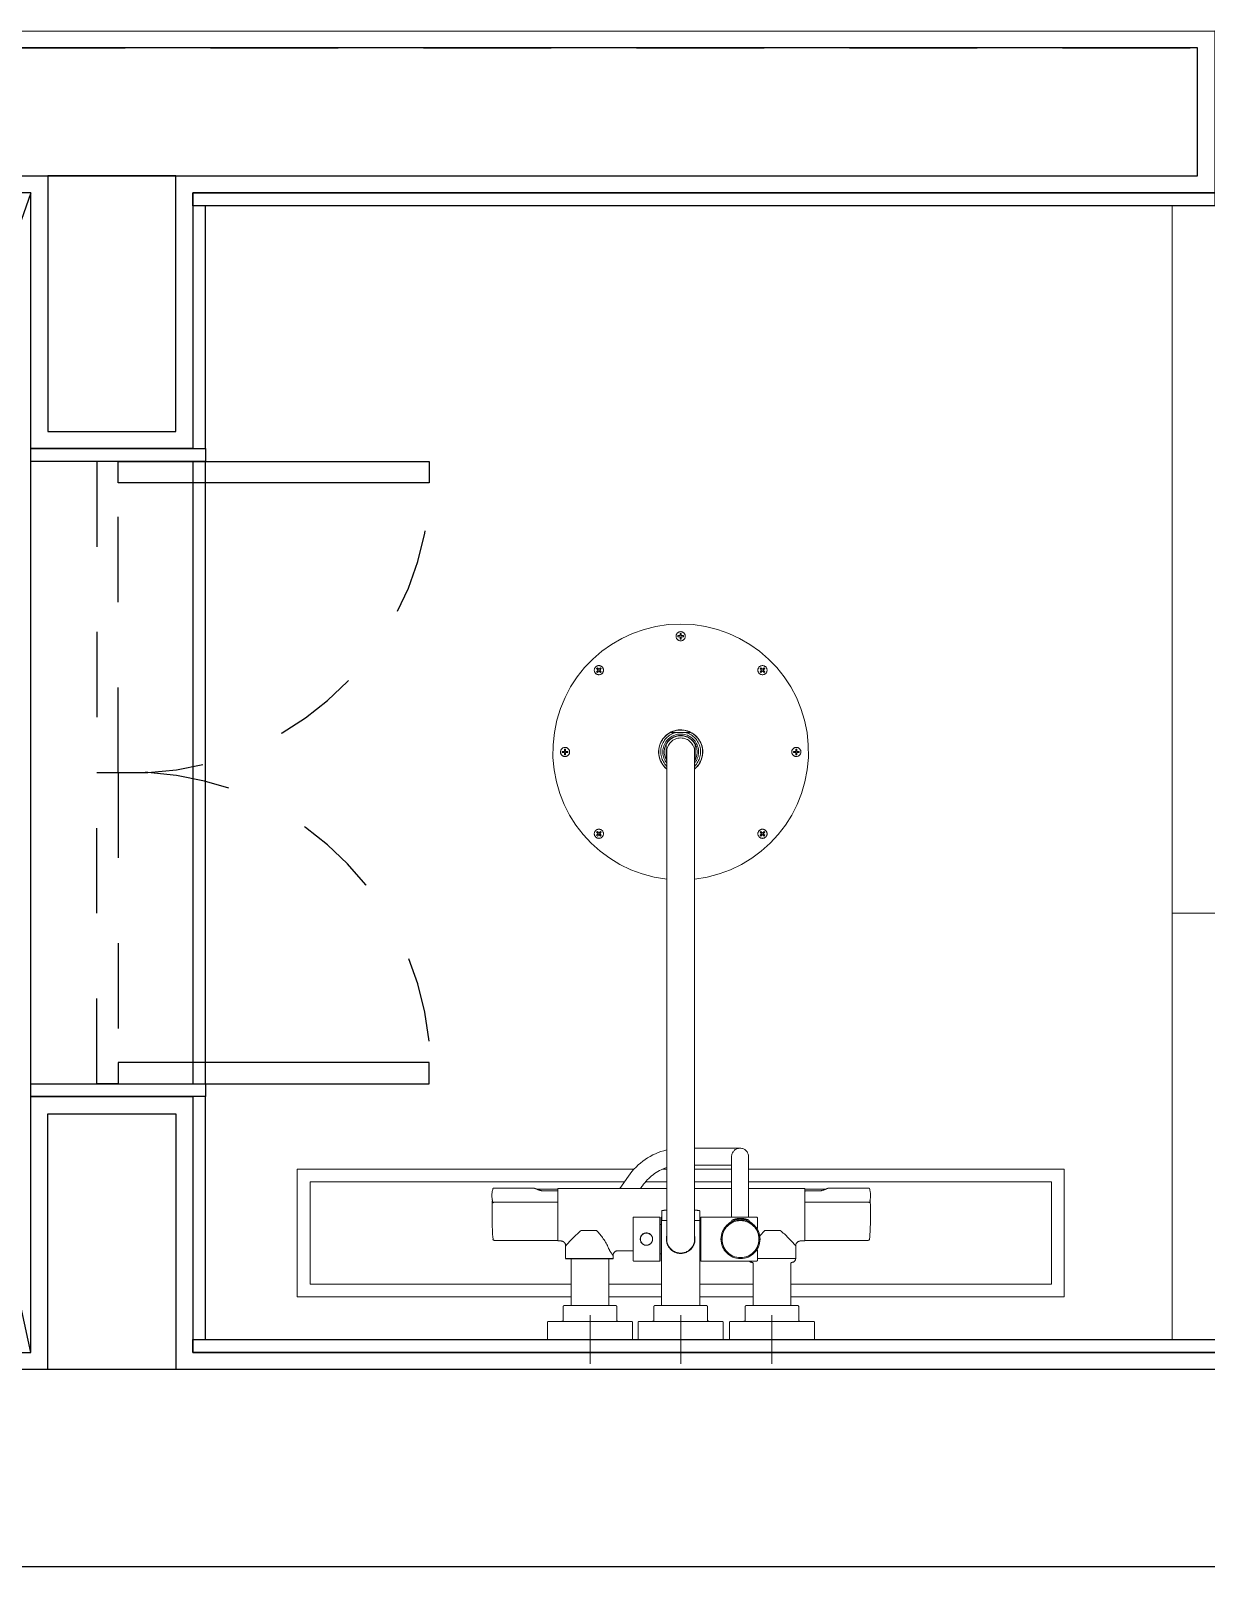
# Model space of a CAD drawing. Header units: metres. Extents: x 42 to 199, y -121 to 268.
# Drawn here: x 78.007 to 79.386, y -58.403 to -56.592 of the extents above; entities that cross this region are included whole.
import ezdxf

# ---------------------------------------------------------------- set-up
doc = ezdxf.new("R2010")
doc.units = ezdxf.units.M
doc.header["$LTSCALE"] = 0.3
doc.linetypes.add('HIDDEN', pattern=[0.375, 0.25, -0.125])
doc.linetypes.add('RED_ROSETTA_PV_XREF 22.07.21$0$DASHED2', pattern=[0.375, 0.25, -0.125])
doc.layers.get('0').update_dxf_attribs({"color": 8})
for name, color, linetype in [('A-DWV', 8, 'Continuous'), ('A-ELEVATION 3', 8, 'Continuous'), ('A-flooring', 8, 'Continuous'), ('A-Hidden-Above', 8, 'HIDDEN'), ('A-Wall-Full', 8, 'Continuous'), ('A-Wall-Plst', 8, 'Continuous')]:
    doc.layers.add(name, color=color, linetype=linetype)
doc.layers.add('A-Plumbing Fixtures', color=8, linetype='Continuous', lineweight=0)
doc.layers.add('DA HOUSE ARCH LAYOUT', color=8, linetype='Continuous', lineweight=9)

# ---------------------------------------------------------------- blocks, each defined once
blk = doc.blocks.new('RED_ROSETTA_PV_XREF 22.07.21$0$A$C5F9C019F-flat-1-flat-1-flat-1-flat-1-flat-1-flat-1-flat-1')
at = {"color": 4, "linetype": 'RED_ROSETTA_PV_XREF 22.07.21$0$DASHED2', "ltscale": 100}
for p, q in [((-0.5246, 0.7416), (-0.5246, 0.6844)), ((-0.4175, 0.7416), (-0.4175, 0.6844)), ((-0.3111, 0.7416), (-0.3111, 0.6844)), ((-0.5746, 0.693), (-0.5746, 0.7123)), ((-0.4754, 0.713), (-0.5739, 0.713)), ((-0.5532, 0.713), (-0.4961, 0.713)), ((-0.4746, 0.7123), (-0.4746, 0.693)), ((-0.4675, 0.693), (-0.4675, 0.7123)), ((-0.4668, 0.713), (-0.3682, 0.713)), ((-0.4461, 0.713), (-0.3889, 0.713)), ((-0.3675, 0.7123), (-0.3675, 0.693)), ((-0.3611, 0.693), (-0.3611, 0.7123)), ((-0.2618, 0.713), (-0.3603, 0.713)), ((-0.3396, 0.713), (-0.2825, 0.713)), ((-0.2611, 0.7123), (-0.2611, 0.693)), ((-0.5732, 0.6916), (-0.4761, 0.6916)), ((-0.5561, 0.6744), (-0.5561, 0.6901)), ((-0.4932, 0.6901), (-0.4932, 0.6744)), ((-0.3689, 0.6916), (-0.4661, 0.6916)), ((-0.4489, 0.6744), (-0.4489, 0.6901)), ((-0.3861, 0.6901), (-0.3861, 0.6744)), ((-0.3596, 0.6916), (-0.2625, 0.6916)), ((-0.3425, 0.6744), (-0.3425, 0.6901)), ((-0.2796, 0.6901), (-0.2796, 0.6744)), ((-0.5546, 0.673), (-0.4946, 0.673)), ((-0.5468, 0.6231), (-0.5468, 0.673)), ((-0.5025, 0.673), (-0.5025, 0.6231)), ((-0.3875, 0.673), (-0.4475, 0.673)), ((-0.4399, 0.5734), (-0.4399, 0.673)), ((-0.3951, 0.673), (-0.3951, 0.5734)), ((-0.3411, 0.673), (-0.2811, 0.673)), ((-0.3332, 0.6184), (-0.3332, 0.673)), ((-0.2889, 0.673), (-0.2889, 0.6184)), ((-0.5077, 0.618), (-0.5525, 0.618)), ((-0.5525, 0.6055), (-0.5525, 0.618)), ((-0.5077, 0.6197), (-0.5077, 0.6124)), ((-0.5066, 0.6209), (-0.4413, 0.6209)), ((-0.4413, 0.6209), (-0.4413, 0.5694)), ((-0.4404, 0.6209), (-0.4404, 0.5694)), ((-0.4404, 0.6209), (-0.4399, 0.6209)), ((-0.3951, 0.6209), (-0.3946, 0.6209)), ((-0.3946, 0.6209), (-0.3946, 0.5694)), ((-0.393, 0.5697), (-0.393, 0.6206)), ((-0.3927, 0.6209), (-0.3623, 0.6209)), ((-0.3616, 0.6201), (-0.3616, 0.5701)), ((-0.3382, 0.6184), (-0.2825, 0.6184)), ((-0.3382, 0.618), (-0.2825, 0.618)), ((-0.3382, 0.6144), (-0.3382, 0.618)), ((-0.3382, 0.6148), (-0.3382, 0.618)), ((-0.3382, 0.618), (-0.3382, 0.618)), ((-0.2825, 0.618), (-0.2825, 0.6055)), ((-0.5525, 0.603), (-0.5525, 0.6055)), ((-0.5077, 0.6084), (-0.5077, 0.6124)), ((-0.4413, 0.6137), (-0.4404, 0.6137)), ((-0.421, 0.6112), (-0.4204, 0.6116)), ((-0.4146, 0.6116), (-0.4204, 0.6116)), ((-0.4146, 0.6116), (-0.414, 0.6112)), ((-0.3946, 0.6123), (-0.393, 0.6123)), ((-0.3616, 0.6087), (-0.3439, 0.6087)), ((-0.2825, 0.6055), (-0.2825, 0.603)), ((-0.6377, 0.5966), (-0.5639, 0.5966)), ((-0.5632, 0.551), (-0.5632, 0.5973)), ((-0.5628, 0.5973), (-0.5582, 0.5973)), ((-0.5163, 0.5849), (-0.5343, 0.5849)), ((-0.5077, 0.5779), (-0.5077, 0.5819)), ((-0.4339, 0.5373), (-0.4339, 0.5951)), ((-0.4011, 0.5951), (-0.4011, 0.5373)), ((-0.3187, 0.5849), (-0.3007, 0.5849)), ((-0.2768, 0.5973), (-0.2732, 0.5973)), ((-0.2732, 0.5973), (-0.2732, 0.551)), ((-0.2725, 0.5966), (-0.1986, 0.5966)), ((-0.5077, 0.5779), (-0.5077, 0.5706)), ((-0.4413, 0.5694), (-0.5066, 0.5694)), ((-0.4982, 0.5748), (-0.4982, 0.5748)), ((-0.4981, 0.574), (-0.4981, 0.5748)), ((-0.4972, 0.532), (-0.4972, 0.5694)), ((-0.4952, 0.5728), (-0.4952, 0.5736)), ((-0.4916, 0.5726), (-0.4916, 0.5718)), ((-0.4896, 0.5723), (-0.4896, 0.5724)), ((-0.4895, 0.5715), (-0.4895, 0.5724)), ((-0.4859, 0.5724), (-0.4859, 0.5715)), ((-0.4858, 0.5724), (-0.4858, 0.5723)), ((-0.4838, 0.5718), (-0.4838, 0.5726)), ((-0.4802, 0.5736), (-0.4802, 0.5728)), ((-0.4774, 0.5748), (-0.4774, 0.574)), ((-0.4774, 0.574), (-0.4774, 0.5736)), ((-0.4772, 0.5694), (-0.4772, 0.532)), ((-0.4404, 0.5766), (-0.4413, 0.5766)), ((-0.4398, 0.5694), (-0.4404, 0.5694)), ((-0.4398, 0.5619), (-0.4398, 0.5729)), ((-0.4339, 0.5731), (-0.4396, 0.5731)), ((-0.3954, 0.5731), (-0.4011, 0.5731)), ((-0.3952, 0.5729), (-0.3952, 0.5619)), ((-0.3946, 0.5694), (-0.3952, 0.5694)), ((-0.393, 0.578), (-0.3946, 0.578)), ((-0.3623, 0.5694), (-0.3927, 0.5694)), ((-0.6287, 0.5519), (-0.6377, 0.5519)), ((-0.6292, 0.5519), (-0.6287, 0.5517)), ((-0.5632, 0.5517), (-0.6287, 0.5517)), ((-0.5632, 0.539), (-0.5632, 0.551)), ((-0.2077, 0.5517), (-0.2732, 0.5517)), ((-0.2732, 0.551), (-0.2732, 0.539)), ((-0.1986, 0.5519), (-0.2077, 0.5519)), ((-0.2077, 0.5517), (-0.2072, 0.5519)), ((-0.591, 0.5355), (-0.6385, 0.5355)), ((-0.5639, 0.5366), (-0.5877, 0.5366)), ((-0.5789, 0.5386), (-0.5789, 0.5386)), ((-0.5635, 0.5386), (-0.5789, 0.5386)), ((-0.5632, 0.5359), (-0.5632, 0.539)), ((-0.5632, 0.5389), (-0.5632, 0.539)), ((-0.4972, 0.5359), (-0.5628, 0.5359)), ((-0.4972, 0.4985), (-0.4972, 0.532)), ((-0.4339, 0.5359), (-0.4772, 0.5359)), ((-0.4772, 0.532), (-0.4772, 0.4985)), ((-0.4339, 0.0816), (-0.4339, 0.5373)), ((-0.4011, 0.5373), (-0.4011, 0.0816)), ((-0.2732, 0.5359), (-0.4011, 0.5359)), ((-0.3461, 0.5359), (-0.3561, 0.5213)), ((-0.2732, 0.539), (-0.2732, 0.5359)), ((-0.2732, 0.539), (-0.2732, 0.5389)), ((-0.2574, 0.5386), (-0.2728, 0.5386)), ((-0.2487, 0.5366), (-0.2725, 0.5366)), ((-0.2574, 0.5386), (-0.2574, 0.5386)), ((-0.1979, 0.5355), (-0.2454, 0.5355)), ((-0.4772, 0.5085), (-0.4451, 0.5085)), ((-0.4451, 0.5085), (-0.4339, 0.5085)), ((-0.4451, 0.4885), (-0.4872, 0.4885)), ((-0.4339, 0.4885), (-0.4451, 0.4885)), ((-0.5158, 0.122), (-0.5162, 0.1215)), ((-0.5162, 0.1215), (-0.5144, 0.1197)), ((-0.5144, 0.1197), (-0.5162, 0.1178)), ((-0.5162, 0.1178), (-0.5153, 0.1169)), ((-0.5153, 0.1225), (-0.5158, 0.122)), ((-0.5135, 0.1206), (-0.5153, 0.1225)), ((-0.5153, 0.1169), (-0.5135, 0.1188)), ((-0.5116, 0.1225), (-0.5135, 0.1206)), ((-0.5135, 0.1188), (-0.5116, 0.1169)), ((-0.5125, 0.1197), (-0.5107, 0.1215)), ((-0.5107, 0.1178), (-0.5125, 0.1197)), ((-0.5107, 0.1215), (-0.5116, 0.1225)), ((-0.5116, 0.1169), (-0.5111, 0.1174)), ((-0.5111, 0.1174), (-0.5107, 0.1178)), ((-0.3234, 0.1225), (-0.3243, 0.1215)), ((-0.3243, 0.1215), (-0.3225, 0.1197)), ((-0.3225, 0.1197), (-0.3243, 0.1178)), ((-0.3243, 0.1178), (-0.3239, 0.1174)), ((-0.3239, 0.1174), (-0.3234, 0.1169)), ((-0.3215, 0.1206), (-0.3234, 0.1225)), ((-0.3234, 0.1169), (-0.3215, 0.1188)), ((-0.3197, 0.1225), (-0.3215, 0.1206)), ((-0.3215, 0.1188), (-0.3197, 0.1169)), ((-0.3206, 0.1197), (-0.3187, 0.1215)), ((-0.3187, 0.1178), (-0.3206, 0.1197)), ((-0.3192, 0.122), (-0.3197, 0.1225)), ((-0.3197, 0.1169), (-0.3187, 0.1178)), ((-0.3187, 0.1215), (-0.3192, 0.122)), ((-0.4339, 0.0237), (-0.4339, 0.0816)), ((-0.4011, 0.0816), (-0.4011, 0.0237)), ((-0.5565, 0.0244), (-0.5565, 0.0237)), ((-0.5539, 0.0244), (-0.5565, 0.0244)), ((-0.5565, 0.0237), (-0.5565, 0.0231)), ((-0.5565, 0.0231), (-0.5539, 0.0231)), ((-0.5539, 0.027), (-0.5539, 0.0244)), ((-0.5526, 0.027), (-0.5539, 0.027)), ((-0.5539, 0.0231), (-0.5539, 0.0204)), ((-0.5539, 0.0204), (-0.5526, 0.0204)), ((-0.5526, 0.0244), (-0.5526, 0.027)), ((-0.5499, 0.0244), (-0.5526, 0.0244)), ((-0.5526, 0.0231), (-0.5499, 0.0231)), ((-0.5526, 0.0204), (-0.5526, 0.0231)), ((-0.5499, 0.0237), (-0.5499, 0.0244)), ((-0.5499, 0.0231), (-0.5499, 0.0237)), ((-0.4346, 0.0319), (-0.4346, 0.0301)), ((-0.4346, 0.0174), (-0.4346, 0.0301)), ((-0.4004, 0.0301), (-0.4004, 0.0319)), ((-0.4004, 0.0301), (-0.4004, 0.0174)), ((-0.2851, 0.0244), (-0.2851, 0.0237)), ((-0.2824, 0.0244), (-0.2851, 0.0244)), ((-0.2851, 0.0237), (-0.2851, 0.0231)), ((-0.2851, 0.0231), (-0.2824, 0.0231)), ((-0.2824, 0.027), (-0.2824, 0.0244)), ((-0.2811, 0.027), (-0.2824, 0.027)), ((-0.2824, 0.0231), (-0.2824, 0.0204)), ((-0.2824, 0.0204), (-0.2811, 0.0204)), ((-0.2811, 0.0244), (-0.2811, 0.027)), ((-0.2785, 0.0244), (-0.2811, 0.0244)), ((-0.2811, 0.0231), (-0.2785, 0.0231)), ((-0.2811, 0.0204), (-0.2811, 0.0231)), ((-0.2785, 0.0237), (-0.2785, 0.0244)), ((-0.2785, 0.0231), (-0.2785, 0.0237)), ((-0.4346, 0.0174), (-0.4346, 0.0155)), ((-0.4224, 0.0009), (-0.4292, 0.0009)), ((-0.4126, 0.0009), (-0.4224, 0.0009)), ((-0.4058, 0.0009), (-0.4126, 0.0009)), ((-0.4004, 0.0155), (-0.4004, 0.0174)), ((-0.5153, -0.0695), (-0.5162, -0.0704)), ((-0.5162, -0.0704), (-0.5144, -0.0722)), ((-0.5144, -0.0722), (-0.5162, -0.0741)), ((-0.5135, -0.0713), (-0.5153, -0.0695)), ((-0.5116, -0.0695), (-0.5135, -0.0713)), ((-0.5125, -0.0722), (-0.5107, -0.0704)), ((-0.5107, -0.0741), (-0.5125, -0.0722)), ((-0.5111, -0.0699), (-0.5116, -0.0695)), ((-0.5107, -0.0704), (-0.5111, -0.0699)), ((-0.3239, -0.0699), (-0.3243, -0.0704)), ((-0.3243, -0.0704), (-0.3225, -0.0722)), ((-0.3225, -0.0722), (-0.3243, -0.0741)), ((-0.3234, -0.0695), (-0.3239, -0.0699)), ((-0.3215, -0.0713), (-0.3234, -0.0695)), ((-0.3197, -0.0695), (-0.3215, -0.0713)), ((-0.3206, -0.0722), (-0.3187, -0.0704)), ((-0.3187, -0.0741), (-0.3206, -0.0722)), ((-0.3187, -0.0704), (-0.3197, -0.0695)), ((-0.5162, -0.0741), (-0.5158, -0.0746)), ((-0.5158, -0.0746), (-0.5153, -0.075)), ((-0.5153, -0.075), (-0.5135, -0.0732)), ((-0.5135, -0.0732), (-0.5116, -0.075)), ((-0.5116, -0.075), (-0.5107, -0.0741)), ((-0.3243, -0.0741), (-0.3234, -0.075)), ((-0.3234, -0.075), (-0.3215, -0.0732)), ((-0.3215, -0.0732), (-0.3197, -0.075)), ((-0.3197, -0.075), (-0.3192, -0.0746)), ((-0.3192, -0.0746), (-0.3187, -0.0741)), ((-0.4208, -0.1113), (-0.4208, -0.1127)), ((-0.4182, -0.1113), (-0.4208, -0.1113)), ((-0.4208, -0.1127), (-0.4182, -0.1127)), ((-0.4182, -0.1087), (-0.4182, -0.1113)), ((-0.4175, -0.1087), (-0.4182, -0.1087)), ((-0.4182, -0.1127), (-0.4182, -0.1153)), ((-0.4182, -0.1153), (-0.4175, -0.1153)), ((-0.4168, -0.1087), (-0.4175, -0.1087)), ((-0.4175, -0.1153), (-0.4168, -0.1153)), ((-0.4168, -0.1113), (-0.4168, -0.1087)), ((-0.4142, -0.1113), (-0.4168, -0.1113)), ((-0.4168, -0.1127), (-0.4142, -0.1127)), ((-0.4168, -0.1153), (-0.4168, -0.1127)), ((-0.4142, -0.1127), (-0.4142, -0.1113))]:
    blk.add_line(p, q, dxfattribs=at)
for points in [[(-0.4972, 0.513), (-0.8675, 0.513), (-0.8675, 0.663), (-0.5468, 0.663)], [(-0.5025, 0.663), (-0.4399, 0.663)], [(-0.3951, 0.663), (-0.3332, 0.663)], [(-0.2889, 0.663), (0.0325, 0.663), (0.0325, 0.513), (-0.3627, 0.513)], [(-0.4972, 0.528), (-0.8525, 0.528), (-0.8525, 0.648), (-0.5468, 0.648)], [(-0.5025, 0.648), (-0.4399, 0.648)], [(-0.3951, 0.648), (-0.3332, 0.648)], [(-0.2889, 0.648), (0.0175, 0.648), (0.0175, 0.528), (-0.3515, 0.528)], [(-0.4339, 0.528), (-0.4772, 0.528)], [(-0.3761, 0.528), (-0.4011, 0.528)], [(-0.3726, 0.5326), (-0.3723, 0.533), (-0.372, 0.5334), (-0.3717, 0.5339), (-0.3714, 0.5343), (-0.3711, 0.5347), (-0.3709, 0.5351), (-0.3703, 0.5359)], [(-0.4339, 0.513), (-0.4772, 0.513)], [(-0.3964, 0.513), (-0.4011, 0.513)]]:
    blk.add_lwpolyline(points, dxfattribs=at)
for points in [[(-0.4945, 0.5718, -0.005554), (-0.4946, 0.5719, -0.011609), (-0.4946, 0.5719, -0.017671), (-0.4947, 0.5719, -0.022615), (-0.4948, 0.572, -0.022903), (-0.4948, 0.572, -0.021267), (-0.4949, 0.5721, -0.020199), (-0.495, 0.5721, -0.019665), (-0.495, 0.5722, -0.019665), (-0.4951, 0.5723, -0.020199), (-0.4951, 0.5723, -0.021267), (-0.4951, 0.5724, -0.022903), (-0.4952, 0.5725, -0.022615), (-0.4952, 0.5726, -0.017671), (-0.4952, 0.5726, -0.011609), (-0.4952, 0.5727, -0.005554), (-0.4952, 0.5728)], [(-0.4916, 0.5712, -0.003644), (-0.4917, 0.5712, -0.006857), (-0.4917, 0.5712, -0.010234), (-0.4918, 0.5712, -0.013531), (-0.4918, 0.5712, -0.007889), (-0.4919, 0.5713, -0.008536), (-0.4919, 0.5713, -0.00908), (-0.4919, 0.5713, -0.009153), (-0.4919, 0.5713, -0.008865), (-0.4919, 0.5713, -0.008608), (-0.492, 0.5713, -0.008381), (-0.492, 0.5713, -0.008183), (-0.492, 0.5713)], [(-0.4859, 0.5716, -0.006667), (-0.4859, 0.5716, -0.013854), (-0.4859, 0.5715, -0.009686), (-0.486, 0.5715, -0.011405), (-0.486, 0.5714, -0.012912), (-0.486, 0.5714, -0.014039), (-0.486, 0.5714, -0.013791), (-0.486, 0.5713, -0.01321), (-0.486, 0.5713, -0.012726), (-0.486, 0.5713, -0.012339), (-0.486, 0.5712, -0.012045), (-0.4861, 0.5712, -0.011842), (-0.4861, 0.5712, -0.011728), (-0.4861, 0.5711, -0.0117), (-0.4861, 0.5711, -0.0117), (-0.4862, 0.5711, -0.011728), (-0.4862, 0.5711, -0.011842), (-0.4862, 0.571, -0.012045), (-0.4862, 0.571, -0.012339), (-0.4863, 0.571, -0.012726), (-0.4863, 0.571, -0.01321), (-0.4863, 0.571, -0.013791), (-0.4864, 0.5709, -0.014039), (-0.4864, 0.5709, -0.012912), (-0.4864, 0.5709, -0.011405), (-0.4865, 0.5709, -0.009686), (-0.4865, 0.5709, -0.013854), (-0.4866, 0.5709, -0.006667), (-0.4867, 0.5709)], [(-0.4834, 0.5713, -0.008183), (-0.4834, 0.5713, -0.008381), (-0.4835, 0.5713, -0.008608), (-0.4835, 0.5713, -0.008865), (-0.4835, 0.5713, -0.009153), (-0.4835, 0.5713, -0.00908), (-0.4835, 0.5713, -0.008536), (-0.4836, 0.5713, -0.007889), (-0.4836, 0.5712, -0.013531), (-0.4836, 0.5712, -0.010234), (-0.4837, 0.5712, -0.006857), (-0.4837, 0.5712, -0.003644), (-0.4838, 0.5712)], [(-0.4802, 0.5728, -0.005554), (-0.4802, 0.5727, -0.011609), (-0.4802, 0.5726, -0.017671), (-0.4802, 0.5726, -0.022615), (-0.4803, 0.5725, -0.022903), (-0.4803, 0.5724, -0.021267), (-0.4803, 0.5723, -0.020199), (-0.4804, 0.5723, -0.019665), (-0.4804, 0.5722, -0.019665), (-0.4805, 0.5721, -0.020199), (-0.4805, 0.5721, -0.021267), (-0.4806, 0.572, -0.022903), (-0.4807, 0.572, -0.022615), (-0.4807, 0.5719, -0.017671), (-0.4808, 0.5719, -0.011609), (-0.4809, 0.5719, -0.005554), (-0.4809, 0.5718)], [(-0.6392, 0.5524, 0.00574), (-0.6392, 0.5525, 0.007171), (-0.6392, 0.5526, 0.009195), (-0.6392, 0.5526, 0.012176), (-0.6393, 0.5527, 0.017053), (-0.6393, 0.5527, 0.024751), (-0.6393, 0.5528, 0.03854), (-0.6393, 0.5528, 0.064549), (-0.6393, 0.5528, 0.10498), (-0.6393, 0.5528, 0.130424), (-0.6394, 0.5528, 0.10264), (-0.6394, 0.5528, 0.062483), (-0.6394, 0.5528, 0.037864), (-0.6394, 0.5528, 0.024312), (-0.6394, 0.5527, 0.016672), (-0.6394, 0.5527, 0.012125), (-0.6395, 0.5526, 0.009112), (-0.6395, 0.5525, 0.00709), (-0.6395, 0.5525, 0.005734), (-0.6395, 0.5524, 0.004729), (-0.6395, 0.5523, 0.003963), (-0.6395, 0.5522, 0.003369), (-0.6395, 0.5521, 0.002897), (-0.6395, 0.552, 0.002518), (-0.6395, 0.5518, 0.002226), (-0.6396, 0.5517, 0.002005), (-0.6396, 0.5515, 0.001787), (-0.6396, 0.5514, 0.001618), (-0.6396, 0.5512, 0.001481), (-0.6396, 0.5511, 0.001345), (-0.6396, 0.5509, 0.001243), (-0.6396, 0.5507, 0.001153), (-0.6396, 0.5505)], [(-0.6392, 0.5524, 0.031411), (-0.6392, 0.5524, 0.027876), (-0.6391, 0.5524, 0.024462), (-0.6391, 0.5523, 0.021367), (-0.6391, 0.5523, 0.018668), (-0.6391, 0.5523, 0.016364), (-0.6391, 0.5523, 0.01442), (-0.6391, 0.5523, 0.012787), (-0.639, 0.5522, 0.022234), (-0.639, 0.5522, 0.018551), (-0.6389, 0.5522, 0.016066), (-0.6388, 0.5521, 0.014374), (-0.6387, 0.5521, 0.013663), (-0.6386, 0.552, 0.012309), (-0.6385, 0.552, 0.011408), (-0.6384, 0.552, 0.010853), (-0.6383, 0.552, 0.010573), (-0.6381, 0.5519, 0.010525), (-0.638, 0.5519, 0.010684), (-0.6379, 0.5519, 0.011038), (-0.6377, 0.5519)], [(-0.6282, 0.5517, 0.021125), (-0.6282, 0.5517, 0.019983), (-0.6283, 0.5518, 0.019065), (-0.6283, 0.5518, 0.018372), (-0.6283, 0.5518, 0.017901), (-0.6283, 0.5518, 0.015372), (-0.6284, 0.5518, 0.014675), (-0.6284, 0.5518, 0.014104), (-0.6284, 0.5519, 0.013561), (-0.6285, 0.5519, 0.013054), (-0.6285, 0.5519, 0.012592), (-0.6285, 0.5519, 0.012178), (-0.6286, 0.5519, 0.011815), (-0.6286, 0.5519, 0.011506), (-0.6286, 0.5519, 0.011251), (-0.6287, 0.5519, 0.011051), (-0.6287, 0.5519)], [(-0.2077, 0.5519, 0.011106), (-0.2077, 0.5519, 0.011309), (-0.2077, 0.5519, 0.011566), (-0.2078, 0.5519, 0.011876), (-0.2078, 0.5519, 0.012237), (-0.2078, 0.5519, 0.012648), (-0.2079, 0.5519, 0.013106), (-0.2079, 0.5519, 0.013606), (-0.2079, 0.5519, 0.014142), (-0.2079, 0.5518, 0.014703), (-0.208, 0.5518, 0.015535), (-0.208, 0.5518, 0.01807), (-0.208, 0.5518, 0.018509), (-0.2081, 0.5518, 0.019187), (-0.2081, 0.5518, 0.02011), (-0.2081, 0.5517, 0.021275), (-0.2081, 0.5517)], [(-0.1986, 0.5519, 0.010563), (-0.1985, 0.5519, 0.010572), (-0.1983, 0.5519, 0.010682), (-0.1982, 0.5519, 0.010902), (-0.1981, 0.552, 0.011276), (-0.198, 0.552, 0.011597), (-0.1978, 0.552, 0.012201), (-0.1977, 0.552, 0.013173), (-0.1976, 0.5521, 0.014496), (-0.1975, 0.5521, 0.016127), (-0.1975, 0.5522, 0.018469), (-0.1974, 0.5522, 0.021876), (-0.1973, 0.5522, 0.026906), (-0.1973, 0.5523, 0.016069), (-0.1973, 0.5523, 0.018342), (-0.1972, 0.5523, 0.021107), (-0.1972, 0.5523, 0.024422), (-0.1972, 0.5524, 0.028287), (-0.1972, 0.5524, 0.032571), (-0.1972, 0.5524)], [(-0.1968, 0.5505, 0.001163), (-0.1968, 0.5507, 0.001258), (-0.1968, 0.5509, 0.001378), (-0.1968, 0.5511, 0.00149), (-0.1968, 0.5513, 0.001636), (-0.1968, 0.5514, 0.001805), (-0.1968, 0.5516, 0.002002), (-0.1968, 0.5517, 0.002244), (-0.1968, 0.5518, 0.002556), (-0.1968, 0.552, 0.002936), (-0.1968, 0.5521, 0.003408), (-0.1968, 0.5522, 0.004033), (-0.1968, 0.5523, 0.004802), (-0.1969, 0.5524, 0.005827), (-0.1969, 0.5525, 0.007267), (-0.1969, 0.5526, 0.009283), (-0.1969, 0.5526, 0.012274), (-0.1969, 0.5527, 0.016998), (-0.1969, 0.5527, 0.024797), (-0.1969, 0.5528, 0.038902), (-0.197, 0.5528, 0.0647), (-0.197, 0.5528, 0.104741), (-0.197, 0.5528, 0.130319), (-0.197, 0.5528, 0.102441), (-0.197, 0.5528, 0.061664), (-0.197, 0.5528, 0.037639), (-0.1971, 0.5528, 0.024342), (-0.1971, 0.5527, 0.016742), (-0.1971, 0.5527, 0.012121), (-0.1971, 0.5526, 0.009141), (-0.1971, 0.5526, 0.007123), (-0.1972, 0.5525, 0.005697), (-0.1972, 0.5524)], [(-0.5864, 0.5371, 0.000197), (-0.5865, 0.537, 0.000979), (-0.5867, 0.537, 0.004257), (-0.5871, 0.5368, 0.006266), (-0.5877, 0.5366, 0.00069), (-0.588, 0.5364, -0.001041), (-0.5884, 0.5363, -0.0018), (-0.5886, 0.5362, -0.002035), (-0.5889, 0.536, -0.002279), (-0.5892, 0.5359, -0.002527), (-0.5895, 0.5358, -0.004335), (-0.5897, 0.5357, -0.009685), (-0.59, 0.5356, -0.016145), (-0.5902, 0.5356, -0.023973), (-0.5905, 0.5355, -0.030757), (-0.5907, 0.5355, -0.013443), (-0.5909, 0.5355)], [(-0.5632, 0.5389, -0.019192), (-0.5632, 0.5389, -0.019944), (-0.5632, 0.5389, -0.020602), (-0.5632, 0.5388, -0.021147), (-0.5632, 0.5388, -0.021565), (-0.5632, 0.5388, -0.021848), (-0.5632, 0.5388, -0.021998), (-0.5633, 0.5387, -0.022024), (-0.5633, 0.5387, -0.021231), (-0.5633, 0.5387, -0.020739), (-0.5633, 0.5387, -0.020047), (-0.5633, 0.5387, -0.019203), (-0.5634, 0.5387, -0.018261), (-0.5634, 0.5386, -0.017268), (-0.5634, 0.5386, -0.016267), (-0.5634, 0.5386, -0.015291), (-0.5635, 0.5386, -0.014054), (-0.5635, 0.5386, -0.013413), (-0.5635, 0.5386, -0.024904), (-0.5636, 0.5386, -0.022436), (-0.5636, 0.5386, -0.020186), (-0.5637, 0.5386, -0.018206), (-0.5637, 0.5387, -0.016508), (-0.5638, 0.5387, -0.01508), (-0.5638, 0.5387, -0.013898), (-0.5639, 0.5387)], [(-0.2732, 0.5389, 0.019192), (-0.2732, 0.5389, 0.019944), (-0.2732, 0.5389, 0.020602), (-0.2731, 0.5388, 0.021147), (-0.2731, 0.5388, 0.021565), (-0.2731, 0.5388, 0.021848), (-0.2731, 0.5388, 0.021998), (-0.2731, 0.5387, 0.022024), (-0.2731, 0.5387, 0.021231), (-0.2731, 0.5387, 0.020739), (-0.273, 0.5387, 0.020047), (-0.273, 0.5387, 0.019203), (-0.273, 0.5387, 0.018261), (-0.273, 0.5386, 0.017268), (-0.2729, 0.5386, 0.016267), (-0.2729, 0.5386, 0.015291), (-0.2729, 0.5386, 0.014054), (-0.2729, 0.5386, 0.013413), (-0.2728, 0.5386, 0.024904), (-0.2728, 0.5386, 0.022436), (-0.2727, 0.5386, 0.020186), (-0.2727, 0.5386, 0.018206), (-0.2726, 0.5387, 0.016508), (-0.2726, 0.5387, 0.01508), (-0.2725, 0.5387, 0.013898), (-0.2725, 0.5387)], [(-0.2454, 0.5355, -0.010699), (-0.2457, 0.5355, -0.02658), (-0.2459, 0.5355, -0.022999), (-0.2462, 0.5356, -0.014516), (-0.2465, 0.5357, -0.007749), (-0.2468, 0.5358, -0.004595), (-0.2471, 0.5359, -0.003195), (-0.2474, 0.536, -0.001959), (-0.2478, 0.5362, -0.000921), (-0.2481, 0.5363, -0.00031), (-0.2485, 0.5365, 0.000182), (-0.2488, 0.5366, 0.000623), (-0.2492, 0.5368, 0.002052), (-0.2496, 0.537, 0.00488), (-0.25, 0.5371, 0.007776), (-0.2504, 0.5373, 0.009397), (-0.2509, 0.5374)]]:
    blk.add_lwpolyline(points, format="xyb", dxfattribs=at)
for centre, radius in [((-0.4877, 0.5951), 0.0229), ((-0.4877, 0.5951), 0.0218), ((-0.4877, 0.5951), 0.0217), ((-0.3773, 0.5951), 0.00729), ((-0.3773, 0.5951), 0.00714)]:
    blk.add_circle(centre, radius, dxfattribs=at)
for centre, radius, start, end in [((-0.5739, 0.7123), 0.000714, 90, 180), ((-0.4754, 0.7123), 0.000714, 360, 90), ((-0.4668, 0.7123), 0.000714, 90, 180), ((-0.3682, 0.7123), 0.000714, 360, 90), ((-0.3603, 0.7123), 0.000714, 90, 180), ((-0.2618, 0.7123), 0.000714, 360, 90), ((-0.5732, 0.693), 0.00143, 180, 270), ((-0.5575, 0.6901), 0.00143, 360, 90), ((-0.4918, 0.6901), 0.00143, 90, 180), ((-0.4761, 0.693), 0.00143, 270, 360), ((-0.4661, 0.693), 0.00143, 180, 270), ((-0.4504, 0.6901), 0.00143, 360, 90), ((-0.3846, 0.6901), 0.00143, 90, 180), ((-0.3689, 0.693), 0.00143, 270, 360), ((-0.3596, 0.693), 0.00143, 180, 270), ((-0.3439, 0.6901), 0.00143, 360, 90), ((-0.2782, 0.6901), 0.00143, 90, 180), ((-0.2625, 0.693), 0.00143, 270, 360), ((-0.5546, 0.6744), 0.00143, 180, 270), ((-0.4946, 0.6744), 0.00143, 270, 360), ((-0.4475, 0.6744), 0.00143, 180, 270), ((-0.3875, 0.6744), 0.00143, 270, 360), ((-0.3411, 0.6744), 0.00143, 180, 270), ((-0.2811, 0.6744), 0.00143, 270, 360), ((-0.5481, 0.618), 0.00435, 98.1198, 180), ((-0.5494, 0.6266), 0.00435, 278.1198, 306.4999), ((-0.5066, 0.6197), 0.00114, 90, 180), ((-0.4999, 0.6266), 0.00435, 233.5001, 261.8802), ((-0.5011, 0.618), 0.00435, 40.836, 81.8802), ((-0.3927, 0.6206), 0.000286, 90, 180), ((-0.3623, 0.6201), 0.000714, 360, 90), ((-0.3339, 0.618), 0.00435, 174.4823, 180), ((-0.2869, 0.618), 0.00435, 360, 5.5177), ((-0.5582, 0.603), 0.00571, 270.0009, 359.9961), ((-0.4367, 0.7011), 0.1518, 220.2816, 229.9774), ((-0.5066, 0.6084), 0.00114, 180, 247.9005), ((-0.4175, 0.5951), 0.0168, 348.2241, 180), ((-0.4175, 0.5951), 0.0164, 360, 180), ((-0.3439, 0.6144), 0.00571, 270.0005, 360), ((-0.3716, 0.5879), 0.0427, 24.3371, 38.2785), ((-0.2668, 0.6353), 0.0724, 204.2581, 224.0921), ((-0.4026, 0.7054), 0.1578, 310.2098, 319.5312), ((-0.2768, 0.603), 0.00571, 180.0002, 270.0009), ((-0.2832, 0.5666), 0.3571, 175.393, 182.8204), ((-0.6377, 0.5951), 0.00143, 90, 175.393), ((-0.5639, 0.5959), 0.000714, 360, 90), ((-0.5628, 0.5929), 0.00436, 90, 95.0703), ((-0.5665, 0.6341), 0.0703, 315.6202, 323.166), ((-0.5066, 0.5819), 0.00114, 90, 180), ((-0.4175, 0.5951), 0.0168, 180, 190.1777), ((-0.2725, 0.5959), 0.000714, 90, 180), ((-0.1986, 0.5951), 0.00143, 4.607, 90), ((-0.5532, 0.5666), 0.3571, 357.1796, 4.607), ((-0.5066, 0.5706), 0.00114, 180, 270), ((-0.4966, 0.5741), 0.00143, 185.3685, 245.7183), ((-0.4877, 0.5951), 0.0243, 246.6747, 251.9972), ((-0.4877, 0.5951), 0.0243, 246.8866, 251.9973), ((-0.4877, 0.5951), 0.0243, 249.2569, 251.9973), ((-0.4877, 0.5951), 0.0243, 249.2569, 251.9973), ((-0.4877, 0.5951), 0.0243, 249.2569, 251.9973), ((-0.4877, 0.5951), 0.0243, 249.2569, 251.9973), ((-0.4878, 0.5949), 0.0233, 251.4029, 260.45), ((-0.4877, 0.5951), 0.0243, 253.8248, 258.9605), ((-0.4912, 0.5806), 0.00936, 255.0063, 264.3187), ((-0.4923, 0.5718), 0.000454, 257.6539, 286.6691), ((-0.4922, 0.5719), 0.000606, 282.9312, 360), ((-0.4912, 0.5806), 0.00931, 264.1095, 264.3574), ((-0.4877, 0.5951), 0.0243, 260.7281, 263.453), ((-0.4894, 0.5808), 0.00986, 262.6615, 270.8322), ((-0.4887, 0.5716), 0.00076, 180, 267.5003), ((-0.4895, 0.5713), 0.000423, 263.554, 294.2691), ((-0.4894, 0.5801), 0.00917, 270.7788, 271.1481), ((-0.4895, 0.5716), 0.000674, 288.2811, 298.5261), ((-0.4877, 0.5951), 0.0243, 267.4975, 272.4998), ((-0.486, 0.5716), 0.000674, 241.4739, 251.7189), ((-0.486, 0.5808), 0.00986, 269.1678, 269.4694), ((-0.486, 0.5801), 0.00917, 268.8519, 277.6096), ((-0.4877, 0.5951), 0.0243, 274.2393, 279.2719), ((-0.4877, 0.5949), 0.0233, 279.55, 288.5971), ((-0.4832, 0.5719), 0.000606, 180, 257.0688), ((-0.4842, 0.5806), 0.00931, 275.6426, 285.0087), ((-0.4877, 0.5951), 0.0243, 281.0395, 286.1752), ((-0.4877, 0.5951), 0.0243, 288.0027, 293.3252), ((-0.4877, 0.5951), 0.0243, 288.5212, 293.0138), ((-0.4877, 0.5951), 0.0243, 288.5212, 293.0138), ((-0.4877, 0.5951), 0.0243, 288.5212, 293.0138), ((-0.4877, 0.5951), 0.0243, 288.5212, 293.0138), ((-0.4788, 0.5741), 0.00142, 294.2889, 354.6547), ((-0.4781, 0.5736), 0.000714, 294.1477, 359.9829), ((-0.4396, 0.5734), 0.000286, 180, 270), ((-0.4395, 0.5729), 0.000286, 90, 180), ((-0.4395, 0.5619), 0.000286, 180, 262.9118), ((-0.4175, 0.7389), 0.1786, 262.9118, 264.7213), ((-0.4175, 0.7389), 0.1786, 275.2787, 277.0882), ((-0.3955, 0.5729), 0.000286, 360, 90), ((-0.3955, 0.5619), 0.000286, 277.0882, 360), ((-0.3954, 0.5734), 0.000286, 270, 360), ((-0.3927, 0.5697), 0.000286, 180, 270), ((-0.3623, 0.5701), 0.000714, 270, 360), ((-0.6117, 0.544), 0.0286, 163.6173, 196.3827), ((-0.6385, 0.5519), 0.000714, 147.7304, 163.6173), ((-0.1979, 0.5519), 0.000714, 16.3827, 32.6672), ((-0.2246, 0.544), 0.0286, 343.6173, 16.3827), ((-0.6385, 0.5362), 0.000714, 196.3827, 270), ((-0.5789, 0.5191), 0.0195, 90.1348, 112.5804), ((-0.5639, 0.5373), 0.000714, 270, 360), ((-0.5628, 0.5402), 0.00436, 264.9297, 270), ((-0.4184, 0.564), 0.0555, 288.1566, 325.5581), ((-0.2725, 0.5373), 0.000714, 180, 270), ((-0.2573, 0.5203), 0.0183, 69.5819, 90.5091), ((-0.1979, 0.5362), 0.000714, 270, 343.6173), ((-0.4184, 0.564), 0.0755, 283.2422, 325.563), ((-0.4872, 0.4985), 0.01, 180, 360), ((-0.4175, 0.0237), 0.15, 96.2879, 83.7121), ((-0.5135, 0.1197), 0.00536, 135, 315), ((-0.5135, 0.1197), 0.00536, 45, 135), ((-0.5135, 0.1197), 0.00536, 315, 45), ((-0.3215, 0.1197), 0.00536, 45, 225), ((-0.3215, 0.1197), 0.00536, 225, 315), ((-0.3215, 0.1197), 0.00536, 315, 45), ((-0.4175, 0.0237), 0.0259, 180, 50.5534), ((-0.4175, 0.0237), 0.0259, 129.4466, 180), ((-0.4175, 0.0237), 0.0257, 129.709, 246.4435), ((-0.4175, 0.0237), 0.0234, 134.6563, 257.9269), ((-0.4175, 0.0237), 0.021, 180, 38.5272), ((-0.4175, 0.0237), 0.021, 141.4728, 180), ((-0.4175, 0.0237), 0.0234, 282.0731, 45.3437), ((-0.4175, 0.0237), 0.0257, 293.5565, 50.291), ((-0.5532, 0.0237), 0.00536, 90, 180), ((-0.5532, 0.0237), 0.00536, 180, 360), ((-0.5532, 0.0237), 0.00536, 360, 90), ((-0.4175, 0.0237), 0.0193, 148.4137, 180), ((-0.4175, 0.0237), 0.0193, 180, 31.5863), ((-0.4175, 0.0237), 0.019, 149.8441, 154.4562), ((-0.4175, 0.0237), 0.0164, 180, 360), ((-0.4175, 0.0237), 0.019, 25.5438, 30.1559), ((-0.2818, 0.0237), 0.00536, 360, 180), ((-0.2818, 0.0237), 0.00536, 180, 270), ((-0.2818, 0.0237), 0.00536, 270, 360), ((-0.4175, 0.0237), 0.019, 205.5438, 334.4562), ((-0.4239, 0.0098), 0.0104, 239.3805, 248.2821), ((-0.4175, 0.0237), 0.0257, 246.4435, 293.5565), ((-0.4175, 0.0237), 0.0257, 292.5389, 293.5565), ((-0.4107, 0.0091), 0.00963, 291.353, 300.9858), ((-0.5135, -0.0722), 0.00536, 135, 225), ((-0.5135, -0.0722), 0.00536, 45, 135), ((-0.5135, -0.0722), 0.00536, 225, 45), ((-0.3215, -0.0722), 0.00536, 135, 225), ((-0.3215, -0.0722), 0.00536, 315, 135), ((-0.3215, -0.0722), 0.00536, 225, 315), ((-0.4175, -0.112), 0.00536, 90, 180), ((-0.4175, -0.112), 0.00536, 270, 90), ((-0.4175, -0.112), 0.00536, 180, 270)]:
    blk.add_arc(centre, radius, start, end, dxfattribs=at)
at = {"color": 4, "linetype": 'RED_ROSETTA_PV_XREF 22.07.21$0$DASHED2', "ltscale": 100, "extrusion": (0, 0, -1)}
blk.add_ellipse((-0.3643, 0.5269), major_axis=(-0.00825, 0.00566), ratio=0.321667, start_param=3.140988, end_param=3.142504, dxfattribs=at)
blk = doc.blocks.new('DA HOUSE ARCH LAYOUT')
at = {"layer": 'A-ELEVATION 3', "color": 8, "ltscale": 0.25}
blk.add_lwpolyline([(-19.1397, 3.5462), (-18.9497, 3.5462), (-18.9497, 2.7862), (-19.1397, 2.7862)], close=True, dxfattribs=at)
at = {"layer": 'A-flooring', "color": 8, "ltscale": 0.25, "transparency": 33554521}
blk.add_line((-18.9347, 2.8012), (-18.9347, 3.5312), dxfattribs=at)
at = {"layer": 'A-flooring', "color": 8, "ltscale": 0.25}
for points in [[(-18.9497, 3.8462), (-17.7504, 3.8462), (-17.7504, 3.8312), (-18.9497, 3.8312)], [(-18.9497, 3.5462), (-18.9347, 3.5462), (-18.9347, 3.8312), (-18.9497, 3.8312)], [(-18.9347, 2.5012), (-18.9347, 2.7862), (-18.9497, 2.7862), (-18.9497, 2.5012)], [(-16.2896, 2.4862), (-18.9496, 2.4862), (-18.9496, 2.5012), (-16.2896, 2.5012)]]:
    blk.add_lwpolyline(points, close=True, dxfattribs=at)
at = {"layer": 'A-Hidden-Above', "color": 8, "ltscale": 2}
for p, q in [((-19.429, 4.0162), (-10.4248, 4.0162)), ((-19.4497, 3.8662), (-10.5248, 3.8662))]:
    blk.add_line(p, q, dxfattribs=at)
at = {"layer": 'A-Hidden-Above', "color": 8}
for centre, start, end in [((-19.0202, 3.5155), 267.2185, 354.3692), ((-19.0202, 2.8169), 5.6308, 92.7815)]:
    blk.add_arc(centre, 0.3497, start, end, dxfattribs=at)
at = {"layer": 'A-Plumbing Fixtures', "color": 8}
blk.add_lwpolyline([(-17.8004, 3.8312), (-18.9347, 3.8312), (-18.9347, 2.5012), (-17.8004, 2.5012)], close=True, dxfattribs=at)
blk.add_lwpolyline([(-16.9004, 2.8012), (-16.3046, 2.8012), (-16.3046, 2.5012), (-17.8004, 2.5012), (-17.8004, 3.0012), (-17.1004, 3.0012, -0.414214)], format="xyb", close=True, dxfattribs=at)
at = {"layer": 'A-Wall-Full', "color": 8}
for points in [[(-17.7704, 4.0162), (-19.429, 4.0162), (-19.4496, 3.8662), (-17.7704, 3.8662)], [(-18.9697, 3.8662), (-19.1197, 3.8662), (-19.1197, 3.5662), (-18.9697, 3.5662)], [(-19.1197, 2.7662), (-18.9697, 2.7662), (-18.9697, 2.4662), (-19.1197, 2.4662)], [(-15.9696, 2.4662), (-19.6571, 2.4662), (-19.6888, 2.235), (-15.9696, 2.235)]]:
    blk.add_lwpolyline(points, close=True, dxfattribs=at)
at = {"layer": 'A-Wall-Plst', "color": 8}
for points in [[(-18.9497, 3.8462), (-18.9497, 3.5462), (-19.1397, 3.5462), (-19.1397, 3.8462), (-19.4524, 3.8462), (-19.6392, 2.4862), (-19.1397, 2.4862), (-19.1397, 2.7862), (-18.9497, 2.7862), (-18.9497, 2.4862), (-16.1396, 2.4862), (-16.1396, 3.8462), (-16.8904, 3.8462), (-16.8904, 4.0362), (-16.1396, 4.0362), (-16.1396, 6.0567), (-15.1406, 6.0567)], [(-21.7817, -11.2031), (-19.1203, 8.175), (-16.8706, 8.175), (-16.8706, 7.905), (-18.895, 7.905), (-19.4263, 4.0359), (-17.7504, 4.0362), (-17.7504, 3.8462), (-18.9497, 3.8462), (-18.9497, 3.5462)]]:
    blk.add_lwpolyline(points, dxfattribs=at)
at = {"layer": 'A-Plumbing Fixtures', "color": 8, "rotation": 180.0000000000001}
blk.add_blockref('RED_ROSETTA_PV_XREF 22.07.21$0$A$C5F9C019F-flat-1-flat-1-flat-1-flat-1-flat-1-flat-1-flat-1', (-18.7946, 3.2142), dxfattribs=at)
at = {"color": 8, "ltscale": 0.25}
for points in [[(-18.9347, 3.5462), (-18.9347, 3.5312), (-19.1397, 3.5312), (-19.1397, 3.5462)], [(-18.9347, 2.8012), (-18.9347, 2.7862), (-19.1397, 2.7862), (-19.1397, 2.8012)]]:
    blk.add_wipeout(points, dxfattribs=at).dxf.layer = 'A-flooring'
at = {"layer": 'A-DWV', "color": 8, "linetype": 'Continuous'}
for points in [[(-18.6722, 3.5062), (-19.0372, 3.5062), (-19.0372, 3.5312), (-18.6722, 3.5312)], [(-18.6722, 2.8262), (-19.0372, 2.8262), (-19.0372, 2.8012), (-18.6722, 2.8012)]]:
    blk.add_lwpolyline(points, close=True, dxfattribs=at)
at = {"layer": 'A-flooring', "color": 8, "ltscale": 0.25}
for points in [[(-18.9347, 3.5462), (-18.9347, 3.5312), (-19.1397, 3.5312), (-19.1397, 3.5462)], [(-18.9347, 2.8012), (-18.9347, 2.7862), (-19.1397, 2.7862), (-19.1397, 2.8012)]]:
    blk.add_lwpolyline(points, close=True, dxfattribs=at)
at = {"layer": 'A-Hidden-Above', "color": 8, "ltscale": 2}
for p, q in [((-19.1397, 3.8462), (-19.619, 2.4862)), ((-19.1397, 2.4862), (-19.4322, 3.8462))]:
    blk.add_line(p, q, dxfattribs=at)
at = {"layer": 'A-Hidden-Above', "color": 8}
for points in [[(-19.0622, 3.5312), (-19.0622, 3.1662), (-19.0372, 3.1662), (-19.0372, 3.5312)], [(-19.0622, 2.8012), (-19.0622, 3.1662), (-19.0372, 3.1662), (-19.0372, 2.8012)]]:
    blk.add_lwpolyline(points, close=True, dxfattribs=at)

msp = doc.modelspace()

# ---------------------------------------------------------------- block references
at = {"layer": 'DA HOUSE ARCH LAYOUT'}
msp.add_blockref('DA HOUSE ARCH LAYOUT', (97.1462, -60.628), dxfattribs=at)

doc.saveas('drawing.dxf')
